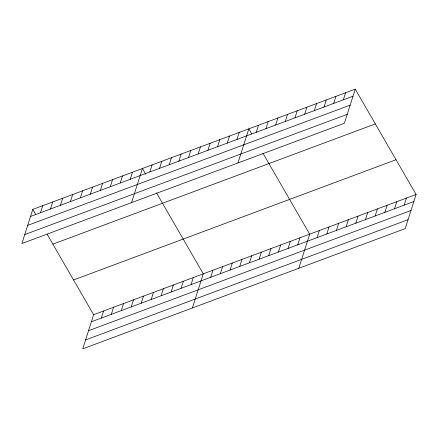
<?xml version="1.0" encoding="UTF-8"?>
<svg xmlns="http://www.w3.org/2000/svg" width="438" height="438" viewBox="0 0 438 438"><rect width="100%" height="100%" fill="white"/><g stroke="black" fill="none" stroke-linecap="round" stroke-linejoin="round"><path stroke-width="0.66" d="M32.79 209.391L21.9 243.517L344.372 123.281L355.262 89.155L32.79 209.391L35.801 214.604M40.51 212.72L42.76 205.674M50.48 209.003L52.724 201.956M60.444 205.285L62.694 198.239M70.414 201.573L72.659 194.521M80.378 197.856L82.629 190.809M90.348 194.138L92.593 187.092M100.313 190.421L102.563 183.374M110.283 186.703L112.528 179.657M120.247 182.991L122.498 175.939M130.217 179.273L132.462 172.227M47.178 234.297L93.628 314.719L82.738 348.845L405.21 228.609L416.1 194.483L355.262 89.155M131.542 202.635L142.432 168.51L145.777 174.302M101.348 318.048L103.598 311.002M149.856 171.948L152.106 164.902M111.312 314.336L113.562 307.284M159.531 168.34L161.781 161.293M121.282 310.619L123.532 303.572M169.205 164.737L171.455 157.685M131.247 306.901L133.497 299.855M178.879 161.129L181.129 154.077M141.217 303.184L143.467 296.137M188.554 157.521L190.804 150.475M151.181 299.472L153.431 292.42M198.228 153.913L200.478 146.867M161.151 295.754L163.401 288.708M207.902 150.305L210.152 143.259M171.116 292.036L173.366 284.99M217.576 146.697L219.827 139.651M227.251 143.095L229.501 136.043M181.086 288.319L183.336 281.273M236.925 139.487L239.175 132.44M191.05 284.601L193.3 277.555M237.954 162.958L248.85 128.832L251.861 134.044M192.375 307.969L203.27 273.838L156.486 192.84M256.274 132.271L258.519 125.224M210.694 277.281L212.945 270.235M265.948 128.662L268.193 121.616M220.369 273.673L222.619 266.627M275.622 125.054L277.867 118.008M230.043 270.065L232.293 263.019M285.297 121.452L287.542 114.4M239.717 266.457L241.968 259.411M294.971 117.844L297.216 110.798M249.392 262.849L251.642 255.803M304.645 114.236L306.89 107.19M259.066 259.247L261.316 252.195M314.314 110.628L316.565 103.582M268.74 255.639L270.991 248.592M323.989 107.02L326.239 99.974M278.415 252.031L280.659 244.984M333.663 103.412L335.913 96.365M288.089 248.423L290.334 241.376M343.337 99.809L345.587 92.757M297.763 244.815L300.008 237.768M298.793 268.291L309.682 234.16L262.899 153.163M317.112 237.604L319.357 230.552M326.786 233.996L329.031 226.95M336.455 230.388L338.705 223.342M346.13 226.78L348.38 219.734M355.804 223.172L358.054 216.126M365.478 219.564L367.728 212.518M375.152 215.961L377.403 208.91M384.827 212.353L387.077 205.307M394.501 208.745L396.751 201.699M404.175 205.137L406.426 198.091M30.545 216.438L353.012 96.201M27.693 225.373L350.159 105.136M24.752 234.582L347.225 114.345M52.867 244.147L375.339 123.91M73.551 279.959L396.023 159.722M93.628 314.719L416.1 194.483M91.378 321.766L413.85 201.529M88.525 330.701L410.997 210.47M85.591 339.91L408.063 219.673"/></g></svg>
